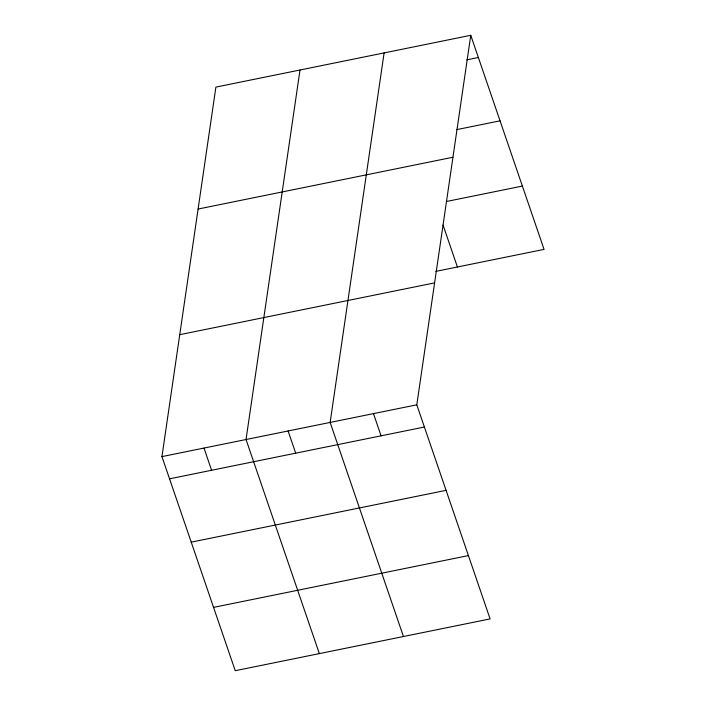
<?xml version="1.0" encoding="UTF-8"?>
<svg xmlns="http://www.w3.org/2000/svg" width="706" height="706" viewBox="0 0 706 706"><rect width="100%" height="100%" fill="white"/><g stroke="black" fill="none" stroke-linecap="round" stroke-linejoin="round"><path stroke-width="1.06" d="M470.761 35.3L416.796 404.82L490.096 618.906L235.239 670.7L161.939 456.614L215.904 87.094L470.761 35.3L544.061 249.386L435.84 271.378M300.006 70L246.041 439.52L319.341 653.606M384.108 52.915L330.143 422.426L403.444 636.512M466.745 59.869L478.368 57.504M456.72 129.63L500.051 120.823M198.095 209.038L452.952 157.244M446.298 201.528L522.387 186.066M179.748 334.67L434.605 282.877M161.939 456.614L416.796 404.82M169.537 478.818L424.403 427.024M191.22 542.146L446.077 490.343M213.556 607.381L468.413 555.587M443.077 225.126L457.409 266.992M373.474 413.628L381.072 435.831M288.092 430.978L295.699 453.181M203.99 448.072L211.588 470.275"/></g></svg>
